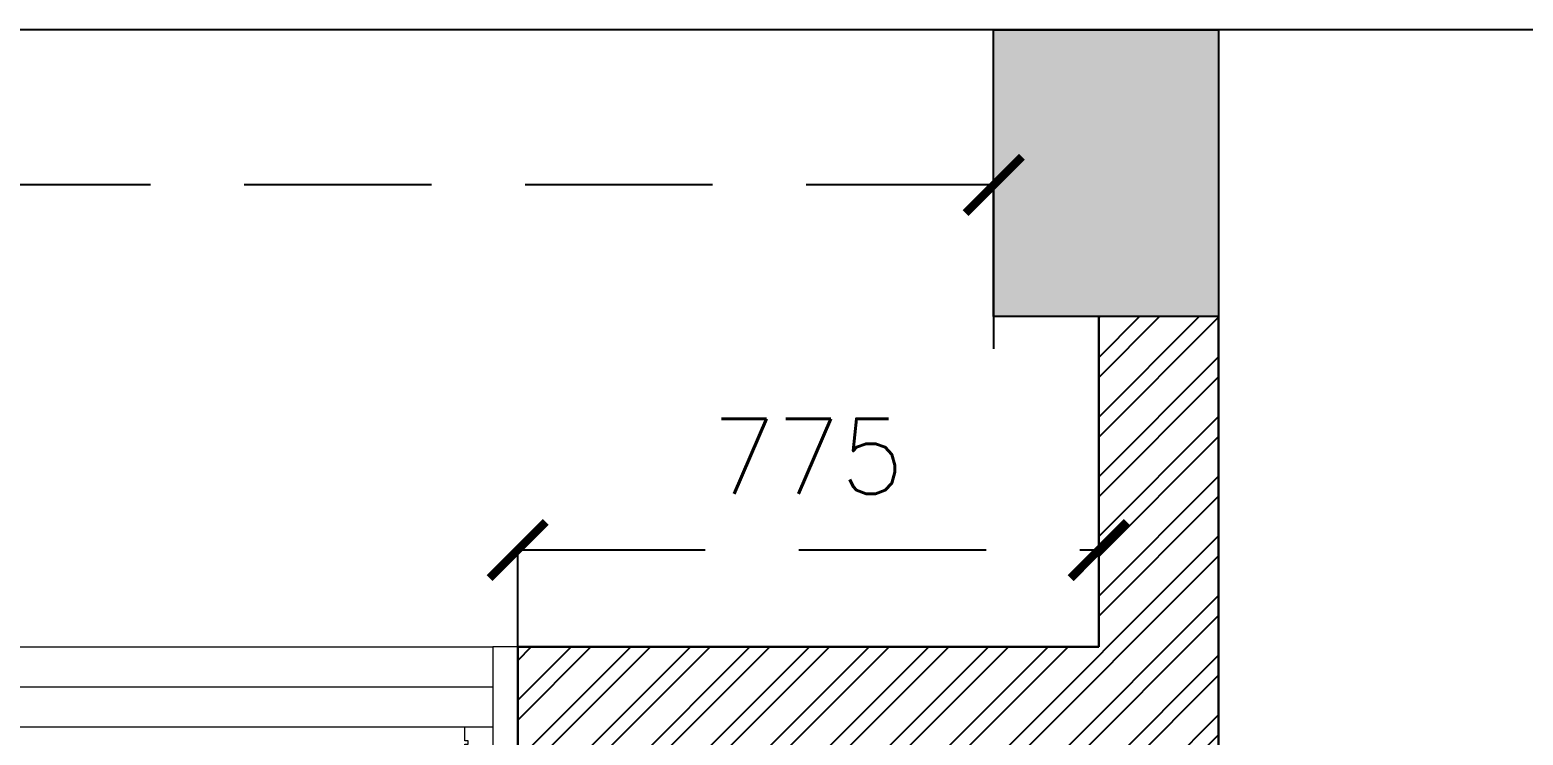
# Model space of a CAD drawing. Header units: millimetres. Extents: x 1135099 to 1230264, y -5736945 to -5695799.
# Drawn here: x 1142356 to 1144347, y -5733597 to -5732657 of the extents above; entities that cross this region are included whole.
import ezdxf

# ---------------------------------------------------------------- set-up
doc = ezdxf.new("R2010")
doc.units = ezdxf.units.MM
doc.header["$LTSCALE"] = 1000
doc.header["$MEASUREMENT"] = 0
for name, pattern in [('2BHK-A - FRONT$0$AUDIT_D_120904163729-0', [0]), ('AUDIT_D_120904163729-0', [0]), ('T10(T7 IS SIMILAR BUT MIRROR) - DIMENSION & TEXTING$0$HIDDEN', [0.375, 0.25, -0.125])]:
    doc.linetypes.add(name, pattern=pattern)
doc.layers.get('0').update_dxf_attribs({"linetype": 'AUDIT_D_120904163729-0'})
for name, color, linetype in [('2BHK-A - FRONT$0$A-HATCH -160', 251, '2BHK-A - FRONT$0$AUDIT_D_120904163729-0'), ('T10(T7 IS SIMILAR BUT MIRROR) - DIMENSION & TEXTING$0$A-DIMENSIONS', 2, 'T10(T7 IS SIMILAR BUT MIRROR) - DIMENSION & TEXTING$0$HIDDEN'), ('T8_REFUGE COLUMNS$0$A-RCC COLS', 3, 'Continuous')]:
    doc.layers.add(name, color=color, linetype=linetype)
doc.layers.add('2BHK-A - FRONT$0$A-WALL- 160', color=6, linetype='Continuous', lineweight=30)
doc.layers.add('2BHK-A - FRONT$0$Window', color=4, linetype='Continuous', lineweight=20)
doc.layers.add('T8_REFUGE COLUMNS$0$COL-HATCH', color=7, linetype='Continuous', lineweight=25, true_color=0xa3a3a3)
doc.styles.add('T10(T7 IS SIMILAR BUT MIRROR) - DIMENSION & TEXTING$0$Romans 1', font='romans.shx', dxfattribs={"height": 100})
doc.dimstyles.new('T10(T7 IS SIMILAR BUT MIRROR) - DIMENSION & TEXTING$0$ALPINE S', dxfattribs={"dimscale": 0, "dimtxt": 100, "dimasz": 75, "dimexe": 0, "dimexo": 0, "dimgap": 75, "dimtad": 1, "dimdec": 0, "dimzin": 0, "dimdsep": 46, "dimtxsty": 'T10(T7 IS SIMILAR BUT MIRROR) - DIMENSION & TEXTING$0$Romans 1', "dimblk": 'T10(T7 IS SIMILAR BUT MIRROR) - DIMENSION & TEXTING$0$_ArchTick', "dimcen": 0.09, "dimclrd": 256, "dimclre": 256, "dimclrt": 7, "dimadec": 0, "dimazin": 0, "dimtfac": 1, "dimtdec": 0, "dimtofl": 0, "dimtmove": 1, "dimatfit": 0, "dimldrblk": 'T10(T7 IS SIMILAR BUT MIRROR) - DIMENSION & TEXTING$0$_Open90', "dimfxl": 1, "dimtolj": 1, "dimtzin": 0, "dimarcsym": 0})

# ---------------------------------------------------------------- blocks, each defined once
blk = doc.blocks.new('2BHK-A - FRONT$0$2400')
at = {"layer": '2BHK-A - FRONT$0$Window', "color": 1, "lineweight": 13}
for p, q in [((1149607.5, -5692165.3), (1148880, -5692165.3)), ((1149607.5, -5692218.6), (1148842.5, -5692218.6)), ((1150373.7, -5692271.9), (1148842.5, -5692271.9))]:
    blk.add_line(p, q, dxfattribs=at)
at = {"layer": '2BHK-A - FRONT$0$Window', "color": 4, "lineweight": 13}
for points in [[(1148842.5, -5692111.9), (1148809.5, -5692111.9), (1148809.5, -5692271.9), (1148842.5, -5692271.9)], [(1148880, -5692146.7), (1148880, -5692165.3), (1148842.5, -5692165.3), (1148842.5, -5692111.9), (1148880, -5692111.9), (1148880, -5692142.2), (1148875.5, -5692142.2), (1148875.5, -5692146.7)]]:
    blk.add_lwpolyline(points, close=True, dxfattribs=at)
blk = doc.blocks.new('T10(T7 IS SIMILAR BUT MIRROR) - DIMENSION & TEXTING$0$_ArchTick')
at = {"color": 0, "linetype": 'ByBlock', "const_width": 0.15}
blk.add_lwpolyline([(-0.5, -0.5), (0.5, 0.5)], dxfattribs=at)
blk = doc.blocks.new('*D87')
at = {"layer": 'T10(T7 IS SIMILAR BUT MIRROR) - DIMENSION & TEXTING$0$A-DIMENSIONS', "linetype": 'T10(T7 IS SIMILAR BUT MIRROR) - DIMENSION & TEXTING$0$HIDDEN', "lineweight": -2, "transparency": 16777216}
for p, q in [((1140236.3, -5733082.7), (1140236.3, -5732864.1)), ((1143641.3, -5733082.7), (1143641.3, -5732864.1))]:
    blk.add_line(p, q, dxfattribs=at)
at = {"layer": 'T10(T7 IS SIMILAR BUT MIRROR) - DIMENSION & TEXTING$0$A-DIMENSIONS', "lineweight": -2, "transparency": 16777216}
blk.add_line((1143641.3, -5732864.1), (1140236.3, -5732864.1), dxfattribs=at)
at = {"layer": 'T10(T7 IS SIMILAR BUT MIRROR) - DIMENSION & TEXTING$0$A-DIMENSIONS', "linetype": 'ByBlock', "lineweight": -2, "transparency": 16777216, "xscale": 75, "yscale": 75, "zscale": 75, "rotation": 180}
blk.add_blockref('T10(T7 IS SIMILAR BUT MIRROR) - DIMENSION & TEXTING$0$_ArchTick', (1140236.3, -5732864.1), dxfattribs=at)
at = {"layer": 'T10(T7 IS SIMILAR BUT MIRROR) - DIMENSION & TEXTING$0$A-DIMENSIONS', "linetype": 'ByBlock', "lineweight": -2, "transparency": 16777216, "xscale": 75, "yscale": 75, "zscale": 75}
blk.add_blockref('T10(T7 IS SIMILAR BUT MIRROR) - DIMENSION & TEXTING$0$_ArchTick', (1143641.3, -5732864.1), dxfattribs=at)
at = {"layer": 'T10(T7 IS SIMILAR BUT MIRROR) - DIMENSION & TEXTING$0$A-DIMENSIONS', "color": 7, "linetype": 'ByBlock', "transparency": 16777216, "insert": (1141938.8, -5732739.1), "char_height": 100, "attachment_point": 5, "style": 'T10(T7 IS SIMILAR BUT MIRROR) - DIMENSION & TEXTING$0$Romans 1'}
blk.add_mtext('\\A1;3405', dxfattribs=at)
blk = doc.blocks.new('T10(T7 IS SIMILAR BUT MIRROR) - DIMENSION & TEXTING$0$_Open90')
at = {"color": 0, "linetype": 'ByBlock', "lineweight": -2}
for p, q in [((-0.5, 0.5), (0, 0)), ((0, 0), (-1, 0)), ((0, 0), (-0.5, -0.5))]:
    blk.add_line(p, q, dxfattribs=at)
blk = doc.blocks.new('*D88')
at = {"layer": 'T10(T7 IS SIMILAR BUT MIRROR) - DIMENSION & TEXTING$0$A-DIMENSIONS', "linetype": 'T10(T7 IS SIMILAR BUT MIRROR) - DIMENSION & TEXTING$0$HIDDEN', "lineweight": -2, "transparency": 16777216}
for p, q in [((1143006.3, -5733479.3), (1143006.3, -5733350.7)), ((1143781.3, -5733479.3), (1143781.3, -5733350.7))]:
    blk.add_line(p, q, dxfattribs=at)
at = {"layer": 'T10(T7 IS SIMILAR BUT MIRROR) - DIMENSION & TEXTING$0$A-DIMENSIONS', "lineweight": -2, "transparency": 16777216}
blk.add_line((1143006.3, -5733350.7), (1143781.3, -5733350.7), dxfattribs=at)
at = {"layer": 'T10(T7 IS SIMILAR BUT MIRROR) - DIMENSION & TEXTING$0$A-DIMENSIONS', "linetype": 'ByBlock', "lineweight": -2, "transparency": 16777216, "xscale": 75, "yscale": 75, "zscale": 75, "rotation": 180}
blk.add_blockref('T10(T7 IS SIMILAR BUT MIRROR) - DIMENSION & TEXTING$0$_ArchTick', (1143006.3, -5733350.7), dxfattribs=at)
at = {"layer": 'T10(T7 IS SIMILAR BUT MIRROR) - DIMENSION & TEXTING$0$A-DIMENSIONS', "linetype": 'ByBlock', "lineweight": -2, "transparency": 16777216, "xscale": 75, "yscale": 75, "zscale": 75}
blk.add_blockref('T10(T7 IS SIMILAR BUT MIRROR) - DIMENSION & TEXTING$0$_ArchTick', (1143781.3, -5733350.7), dxfattribs=at)
at = {"layer": 'T10(T7 IS SIMILAR BUT MIRROR) - DIMENSION & TEXTING$0$A-DIMENSIONS', "color": 7, "linetype": 'ByBlock', "transparency": 16777216, "insert": (1143393.8, -5733225.7), "char_height": 100, "attachment_point": 5, "style": 'T10(T7 IS SIMILAR BUT MIRROR) - DIMENSION & TEXTING$0$Romans 1'}
blk.add_mtext('\\A1;775', dxfattribs=at)

msp = doc.modelspace()

# ---------------------------------------------------------------- hatches: boundary and pattern name
at = {"layer": '2BHK-A - FRONT$0$A-HATCH -160', "linetype": 'ByBlock'}
h = msp.add_hatch(dxfattribs=at)
h.set_pattern_fill('ANSI32', color=256, scale=150)
h.set_pattern_definition([(45, (-66110.917, -6030.24), (-39.77475644, 39.77475644), []), (45, (-66084.4, -6030.24), (-39.77475644, 39.77475644), [])])
h.paths.add_polyline_path([(1143941.3, -5733039.6), (1143781.3, -5733039.6), (1143781.3, -5733479.8), (1143006.3, -5733479.8), (1143006.4, -5733639.8), (1143941.3, -5733639.8)])
at = {"layer": 'T8_REFUGE COLUMNS$0$COL-HATCH', "linetype": 'ByBlock'}
h = msp.add_hatch(color=256, dxfattribs=at)
h.dxf.hatch_style = 1
h.paths.add_polyline_path([(1143941.2, -5733039.6), (1143641.2, -5733039.6), (1143641.2, -5732657.4), (1143941.2, -5732657.4)])

# ---------------------------------------------------------------- linework, layer by layer
at = {"linetype": 'ByBlock'}
msp.add_lwpolyline([(1145416.7, -5732657.4), (1135099.4, -5732657.4), (1135099.4, -5736945.2), (1145416.7, -5736945.2)], close=True, dxfattribs=at)
at = {"layer": '2BHK-A - FRONT$0$A-WALL- 160', "linetype": 'ByBlock'}
for p, q in [((1143781.3, -5733479.6), (1143781.3, -5733039.6)), ((1143941.3, -5734714.6), (1143941.3, -5733039.6)), ((1143781.3, -5733479.6), (1143006.3, -5733479.6)), ((1143006.3, -5733479.6), (1143006.3, -5733639.6))]:
    msp.add_line(p, q, dxfattribs=at)
at = {"layer": 'T8_REFUGE COLUMNS$0$A-RCC COLS', "linetype": 'ByBlock'}
msp.add_lwpolyline([(1143941.2, -5733039.6), (1143641.2, -5733039.6), (1143641.2, -5732657.4), (1143941.2, -5732657.4)], close=True, dxfattribs=at)

# ---------------------------------------------------------------- block references
at = {"layer": '2BHK-A - FRONT$0$A-WALL- 160', "linetype": 'ByBlock', "rotation": 180}
msp.add_blockref('2BHK-A - FRONT$0$2400', (2291815.8, -11425751.6), dxfattribs=at)

# ---------------------------------------------------------------- dimensions: what is measured, and where the dimension line sits
at = {"layer": 'T10(T7 IS SIMILAR BUT MIRROR) - DIMENSION & TEXTING$0$A-DIMENSIONS', "linetype": 'ByBlock'}
for base, p1, p2, picture, middle in [((1140236.3, -5732864.1), (1143641.3, -5733082.7, -0.1), (1140236.3, -5733082.7), '*D87', (1141938.8, -5732739.1)), ((1143781.3, -5733350.7), (1143006.3, -5733479.3), (1143781.3, -5733479.3), '*D88', (1143393.8, -5733225.7))]:
    dim = msp.add_linear_dim(base=base, p1=p1, p2=p2, angle=180, dimstyle='T10(T7 IS SIMILAR BUT MIRROR) - DIMENSION & TEXTING$0$ALPINE S', override={"dimscale": 1, "dimfxl": 5, "dimarcsym": 1}, dxfattribs=at)
    dim.commit()
    dim.dimension.update_dxf_attribs({"geometry": picture, "text_midpoint": middle})

doc.saveas('drawing.dxf')
